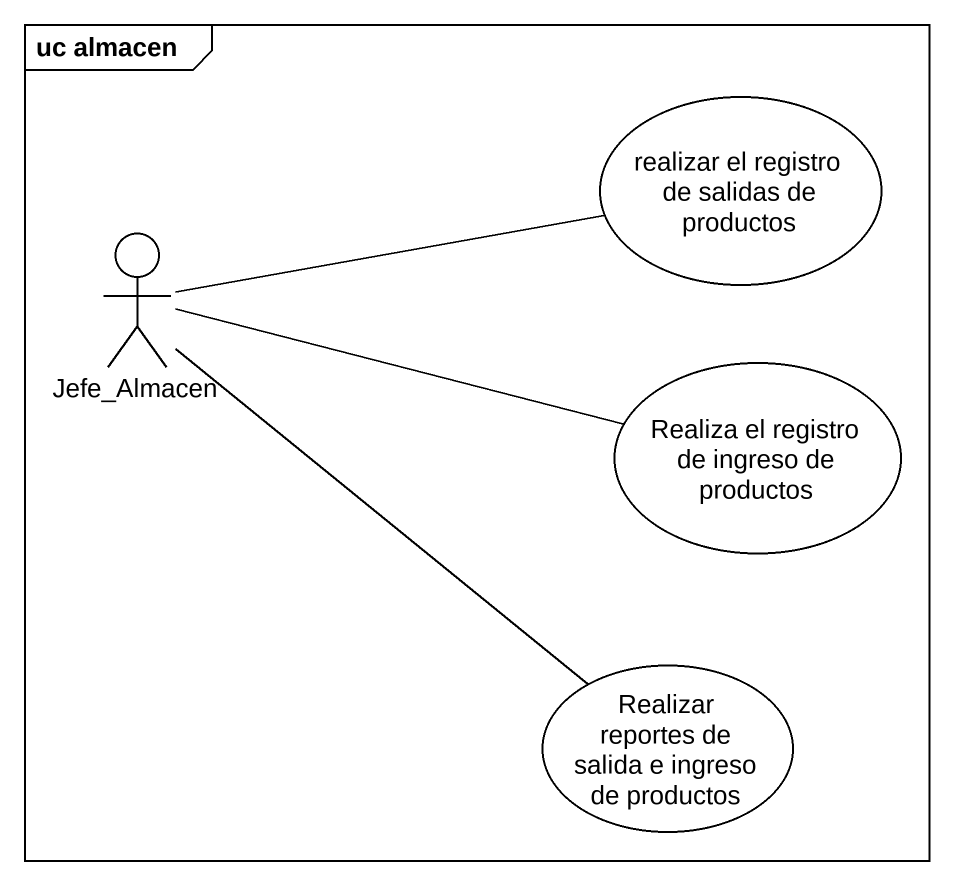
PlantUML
@startuml
mainframe uc almacen
usecase "realizar el registro de salidas de productos" as realizar_el_registro_de
actor Jefe_Almacen
usecase "Realiza el registro de ingreso de productos" as Realiza_el_registro_de
usecase "Realizar reportes de salida e ingreso de productos" as Realizar_reportes_de_salida
Jefe_Almacen -right- realizar_el_registro_de
Jefe_Almacen -right- Realiza_el_registro_de
Jefe_Almacen -- Realizar_reportes_de_salida
@enduml
